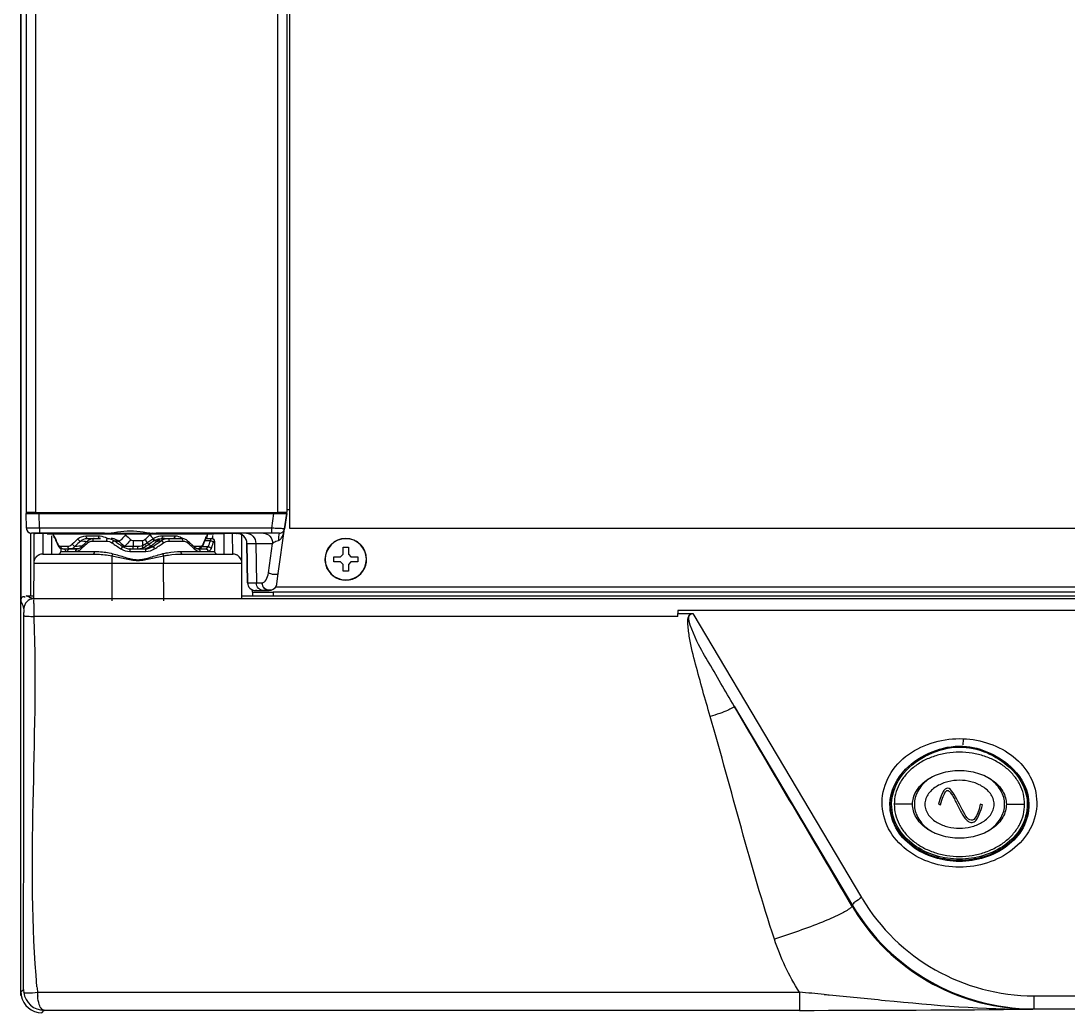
# Model space of a CAD drawing. Header units: millimetres. Extents: x 473 to 3963, y -1329 to 3488.
# Drawn here: x 1836.1 to 2037, y 1397.8 to 1587.7 of the extents above; entities that cross this region are included whole.
import ezdxf

# ---------------------------------------------------------------- set-up
doc = ezdxf.new("R2010")
doc.units = ezdxf.units.MM
doc.header["$LTSCALE"] = 392.37
doc.layers.get('0').update_dxf_attribs({"linetype": 'CONTINUOUS'})

msp = doc.modelspace()

# ---------------------------------------------------------------- linework, layer by layer
at = {"linetype": 'Continuous'}
for p, q in [((1887.65, 2045.47), (1887.65, 1490.47)), ((1836.15, 1476.45), (1836.15, 2043.77)), ((1836.15, 2043.77), (1836.15, 1476.45)), ((1837.15, 2042.47), (1837.15, 1493.47)), ((1838.95, 2042.47), (1838.95, 1493.47)), ((1885.35, 2042.47), (1885.35, 1493.47)), ((1887.15, 2042.47), (1887.15, 1493.47)), ((1837.47, 1493.47), (1837.15, 1493.47)), ((1837.2, 1490.45), (1837.15, 1493.26)), ((1837.15, 1493.26), (1839.65, 1493.26)), ((1838.31, 1493.47), (1837.47, 1493.47)), ((1838.35, 1493.47), (1838.31, 1493.47)), ((1838.95, 1493.47), (1838.35, 1493.47)), ((1838.95, 1493.47), (1885.35, 1493.47)), ((1839.65, 1493.26), (1839.65, 1493.47)), ((1839.65, 1493.26), (1884.6, 1493.26)), ((1839.7, 1490.45), (1839.65, 1493.26)), ((1884.6, 1493.26), (1884.21, 1490.45)), ((1884.6, 1493.26), (1884.6, 1493.47)), ((1884.6, 1493.26), (1887.12, 1493.24)), ((1885.95, 1493.47), (1885.35, 1493.47)), ((1885.99, 1493.47), (1885.95, 1493.47)), ((1886.83, 1493.47), (1885.99, 1493.47)), ((1887.12, 1493.24), (1886.71, 1490.33)), ((1886.71, 1490.33), (1887.12, 1493.24)), ((1887.15, 1493.47), (1886.83, 1493.47)), ((1887.19, 1493.97), (1887.15, 1493.97)), ((1887.65, 1493.97), (1887.19, 1493.97)), ((1839.7, 1490.45), (1839.7, 1489.47)), ((1884.21, 1490.45), (1839.7, 1490.45)), ((1884.21, 1490.45), (1884.21, 1489.47)), ((1885.5, 1481.72), (1886.71, 1490.33)), ((1887.65, 1490.47), (2534.65, 1490.47)), ((1837.95, 1489.52), (1837.95, 1477.47)), ((1839.7, 1489.47), (1838.2, 1489.47)), ((1838.61, 1489.37), (1838.59, 1483.72)), ((1838.61, 1489.47), (1838.61, 1489.37)), ((1839.82, 1489.4), (1839.69, 1489.4)), ((1852.19, 1489.47), (1839.7, 1489.47)), ((1840.36, 1489.4), (1840.34, 1485.47)), ((1840.36, 1489.47), (1840.36, 1489.4)), ((1841.15, 1489.4), (1840.36, 1489.4)), ((1841.15, 1489.37), (1841.25, 1489.37)), ((1841.25, 1489.37), (1842.4, 1489.37)), ((1842.01, 1488.97), (1842.01, 1485.47)), ((1842.4, 1489.37), (1842.42, 1489.37)), ((1842.4, 1488.97), (1842.4, 1489.26)), ((1857.15, 1489.26), (1842.4, 1489.26)), ((1842.4, 1488.97), (1842.46, 1488.97)), ((1842.68, 1488.53), (1842.7, 1488.48)), ((1842.73, 1488.41), (1842.73, 1488.4)), ((1842.73, 1488.4), (1842.76, 1488.31)), ((1842.76, 1488.32), (1842.8, 1488.21)), ((1842.79, 1488.37), (1842.8, 1488.21)), ((1842.8, 1488.21), (1842.8, 1488.21)), ((1842.8, 1488.21), (1842.8, 1488.21)), ((1842.8, 1488.21), (1842.91, 1487.91)), ((1848.62, 1488.97), (1850.99, 1488.97)), ((1848.91, 1488.47), (1850.03, 1488.47)), ((1848.91, 1488.47), (1850.2, 1488.47)), ((1849.2, 1488.16), (1848.99, 1488)), ((1849.7, 1488.39), (1849.2, 1488.16)), ((1850.2, 1488.47), (1849.7, 1488.39)), ((1850.03, 1488.47), (1850.2, 1488.47)), ((1850.2, 1488.47), (1850.28, 1488.47)), ((1850.2, 1488.47), (1850.28, 1488.47)), ((1850.28, 1488.47), (1851.04, 1488.47)), ((1850.28, 1488.47), (1850.91, 1488.47)), ((1850.91, 1488.47), (1851.2, 1488.47)), ((1851.04, 1488.47), (1850.91, 1488.47)), ((1850.91, 1488.47), (1851.04, 1488.47)), ((1851.04, 1488.47), (1851.2, 1488.47)), ((1851.2, 1488.47), (1851.04, 1488.47)), ((1851.04, 1488.47), (1851.2, 1488.47)), ((1851.2, 1488.47), (1851.2, 1488.47)), ((1851.2, 1488.47), (1851.2, 1488.47)), ((1851.43, 1488.47), (1851.2, 1488.47)), ((1851.2, 1488.47), (1851.43, 1488.47)), ((1852.19, 1489.47), (1862.1, 1489.47)), ((1871.9, 1489.26), (1857.15, 1489.26)), ((1884.21, 1489.47), (1862.1, 1489.47)), ((1862.52, 1488.38), (1862.62, 1488.42)), ((1862.62, 1488.42), (1863.1, 1488.47)), ((1863.1, 1488.47), (1863.65, 1488.47)), ((1863.1, 1488.47), (1863.1, 1488.47)), ((1863.31, 1488.97), (1865.68, 1488.97)), ((1863.65, 1488.47), (1863.93, 1488.47)), ((1863.93, 1488.47), (1864.12, 1488.47)), ((1864.12, 1488.47), (1864.35, 1488.47)), ((1864.35, 1488.47), (1865.39, 1488.47)), ((1865.39, 1488.47), (1866.9, 1488.47)), ((1866.9, 1488.47), (1866.9, 1488.47)), ((1871.51, 1488.37), (1871.5, 1488.21)), ((1871.5, 1488.21), (1871.5, 1488.21)), ((1871.59, 1488.47), (1871.6, 1488.48)), ((1871.59, 1488.47), (1871.66, 1488.47)), ((1871.6, 1488.48), (1871.62, 1488.53)), ((1871.62, 1488.53), (1871.65, 1488.58)), ((1871.65, 1488.58), (1871.66, 1488.61)), ((1871.66, 1488.47), (1872.7, 1488.47)), ((1871.83, 1488.97), (1871.9, 1488.97)), ((1871.88, 1489.37), (1871.9, 1489.37)), ((1871.9, 1489.37), (1871.92, 1489.37)), ((1871.9, 1488.97), (1871.9, 1489.26)), ((1871.92, 1489.37), (1873.01, 1489.37)), ((1872.77, 1488.47), (1872.7, 1488.47)), ((1872.7, 1488.47), (1872.78, 1488.47)), ((1873.01, 1489.37), (1873.15, 1489.37)), ((1875.08, 1489.47), (1875.08, 1489.4)), ((1876.75, 1489.4), (1875.08, 1489.4)), ((1875.08, 1489.4), (1875.08, 1485.47)), ((1876.75, 1489.4), (1876.75, 1489.47)), ((1876.77, 1485.47), (1876.75, 1489.4)), ((1877.5, 1489.4), (1877.59, 1489.39)), ((1877.78, 1489.39), (1877.87, 1489.39)), ((1878.52, 1483.72), (1878.5, 1489.15)), ((1885.72, 1489.47), (1884.21, 1489.47)), ((1885.72, 1489.47), (1885.72, 1489.47)), ((1842.94, 1487.84), (1843, 1487.69)), ((1843, 1487.69), (1843.09, 1487.48)), ((1843.09, 1487.48), (1843.23, 1487.17)), ((1843.21, 1487.39), (1843.23, 1487.17)), ((1843.23, 1487.17), (1843.23, 1487.17)), ((1843.43, 1486.87), (1843.44, 1486.84)), ((1843.75, 1486.97), (1845.11, 1486.97)), ((1843.81, 1486.55), (1843.8, 1485.96)), ((1844.2, 1486.47), (1844.2, 1486.47)), ((1844.2, 1486.47), (1845.52, 1486.47)), ((1845.54, 1486.47), (1845.52, 1486.47)), ((1846.1, 1486.47), (1845.54, 1486.47)), ((1846.1, 1486.47), (1845.54, 1486.47)), ((1845.54, 1486.47), (1845.98, 1486.47)), ((1845.98, 1486.47), (1846.1, 1486.47)), ((1846.21, 1486.47), (1846.1, 1486.47)), ((1846.1, 1486.47), (1846.99, 1486.47)), ((1846.99, 1486.47), (1846.21, 1486.47)), ((1847.01, 1486.47), (1846.99, 1486.47)), ((1846.99, 1486.47), (1847.01, 1486.47)), ((1847.01, 1486.47), (1847.01, 1486.47)), ((1847.72, 1486.83), (1847.54, 1486.67)), ((1847.73, 1486.83), (1847.72, 1486.83)), ((1848.99, 1488), (1848.81, 1487.84)), ((1848.99, 1488), (1848.99, 1488)), ((1849.91, 1487.97), (1852.54, 1487.97)), ((1855.78, 1486.97), (1858.51, 1486.97)), ((1857.08, 1486.47), (1860.02, 1486.47)), ((1858.55, 1488.04), (1857.67, 1488.04)), ((1859.43, 1488.04), (1858.55, 1488.04)), ((1859.83, 1486.81), (1860.13, 1486.98)), ((1860.13, 1486.98), (1860.13, 1486.98)), ((1861.22, 1487.11), (1861.09, 1487.01)), ((1861.56, 1487.96), (1861.56, 1487.96)), ((1864.56, 1487.97), (1867.19, 1487.97)), ((1868.29, 1487.84), (1868.11, 1488)), ((1868.11, 1488), (1868.11, 1488)), ((1869.23, 1486.97), (1869.37, 1486.97)), ((1869.37, 1486.97), (1870.55, 1486.97)), ((1869.54, 1486.68), (1869.37, 1486.83)), ((1869.37, 1486.83), (1869.37, 1486.83)), ((1870.08, 1486.47), (1871.56, 1486.47)), ((1870.08, 1486.47), (1870.08, 1486.47)), ((1870.92, 1486.95), (1871.05, 1486.94)), ((1871.07, 1487.17), (1871.21, 1487.47)), ((1871.09, 1487.39), (1871.07, 1487.17)), ((1871.07, 1487.17), (1871.07, 1487.17)), ((1871.42, 1487.99), (1871.51, 1487.99)), ((1873.2, 1487.97), (1873.28, 1487.97)), ((1873.28, 1487.97), (1873.29, 1485.96)), ((1879.49, 1487.5), (1879.62, 1479.94)), ((1879.49, 1487.5), (1879.49, 1487.5)), ((1879.62, 1479.94), (1879.49, 1487.5)), ((1879.49, 1487.5), (1881.19, 1487.5)), ((1881.19, 1487.5), (1881.32, 1479.94)), ((1881.19, 1487.5), (1884.42, 1487.5)), ((1883.62, 1481.84), (1884.42, 1487.5)), ((1897.95, 1486.77), (1898.95, 1486.77)), ((1897.95, 1485.47), (1897.95, 1486.77)), ((1898.95, 1486.77), (1898.95, 1485.47)), ((1840.34, 1485.47), (1843.3, 1485.47)), ((1843.3, 1485.47), (1843.33, 1485.47)), ((1843.33, 1485.47), (1849.99, 1485.47)), ((1843.8, 1485.96), (1845.09, 1485.96)), ((1846.62, 1485.96), (1850.27, 1485.96)), ((1853.58, 1485.14), (1853.58, 1483.75)), ((1857.02, 1485.97), (1860.07, 1485.97)), ((1863.52, 1485.14), (1863.52, 1483.75)), ((1866.82, 1485.96), (1870.5, 1485.96)), ((1867.1, 1485.47), (1873.79, 1485.47)), ((1872, 1485.96), (1873.29, 1485.96)), ((1873.79, 1485.47), (1876.77, 1485.47)), ((1896.15, 1484.47), (1896.15, 1484.97)), ((1896.15, 1484.97), (1897.45, 1484.97)), ((1896.15, 1483.97), (1896.15, 1484.47)), ((1897.45, 1484.97), (1897.95, 1485.47)), ((1898.95, 1485.47), (1899.45, 1484.97)), ((1899.45, 1484.97), (1900.75, 1484.97)), ((1900.75, 1484.97), (1900.75, 1484.47)), ((1900.75, 1484.47), (1900.75, 1483.97)), ((1838.59, 1483.72), (1838.56, 1476.89)), ((1853.58, 1483.75), (1853.55, 1476.47)), ((1853.58, 1483.75), (1863.52, 1483.75)), ((1863.54, 1476.47), (1863.52, 1483.75)), ((1878.54, 1476.89), (1878.52, 1483.72)), ((1897.45, 1483.97), (1896.15, 1483.97)), ((1897.95, 1483.47), (1897.45, 1483.97)), ((1897.95, 1482.17), (1897.95, 1483.47)), ((1898.95, 1482.17), (1897.95, 1482.17)), ((1899.45, 1483.97), (1898.95, 1483.47)), ((1898.95, 1483.47), (1898.95, 1482.17)), ((1900.75, 1483.97), (1899.45, 1483.97)), ((1885.22, 1479.76), (1885.5, 1481.72)), ((1879.62, 1479.94), (1879.62, 1479.94)), ((1879.62, 1479.94), (1881.32, 1479.94)), ((1880.55, 1478.46), (1880.55, 1478.58)), ((1880.55, 1478.17), (1880.55, 1478.46)), ((1880.55, 1478.17), (1880.55, 1477.37)), ((1880.55, 1478.17), (1884.55, 1478.17)), ((1881.37, 1478.47), (1881.12, 1478.47)), ((1881.12, 1478.47), (1882.65, 1478.47)), ((1881.32, 1479.94), (1882.41, 1479.94)), ((1881.37, 1478.47), (1882.65, 1478.47)), ((1882.65, 1478.47), (1883.74, 1478.47)), ((1884.55, 1478.17), (1884.55, 1477.37)), ((2537.75, 1478.17), (1884.55, 1478.17)), ((1884.99, 1479.17), (1885.22, 1479.17)), ((1885.22, 1479.76), (1885.22, 1479.75)), ((1885.22, 1479.75), (1885.22, 1479.76)), ((1885.22, 1479.17), (2541.75, 1479.17)), ((1836.15, 1401.47), (1836.15, 1476.45)), ((1837.16, 1477.47), (1838.45, 1477.47)), ((1838.45, 1477.47), (1838.53, 1477.43)), ((2583.68, 1476.89), (1838.61, 1476.89)), ((1878.54, 1477.47), (1880.55, 1477.47)), ((1884.55, 1477.37), (1880.55, 1477.37)), ((2537.75, 1477.37), (1884.55, 1477.37)), ((1962.15, 1474.67), (1962.15, 1474.09)), ((2460.15, 1474.67), (1962.15, 1474.67)), ((1962.15, 1473.5), (1962.15, 1474.09)), ((1962.15, 1474.09), (1965.02, 1474.09)), ((1965.02, 1474.09), (1997.39, 1419.56)), ((1838.7, 1473.15), (1838.69, 1473.5)), ((1962.15, 1473.5), (1838.69, 1473.5)), ((1972.94, 1456.31), (1995.66, 1418.04)), ((2016.8, 1448.43), (2016.81, 1448.61)), ((2006, 1444.04), (2005.83, 1444.22)), ((2026.29, 1444.04), (2026.47, 1444.22)), ((2005.16, 1437.47), (2003.65, 1437.47)), ((2007.15, 1437.47), (2005.16, 1437.47)), ((2012.15, 1437.47), (2012.54, 1437.37)), ((2020.54, 1437.37), (2020.15, 1437.47)), ((2025.15, 1437.47), (2027.14, 1437.47)), ((2027.14, 1437.47), (2028.65, 1437.47)), ((1995.66, 1418.04), (1995.5, 1418)), ((1836.15, 1401.47), (1836.64, 1401.96)), ((1836.15, 1400.77), (1836.15, 1401.47)), ((1836.15, 1401.47), (1836.15, 1400.77)), ((1836.15, 1400.77), (1836.29, 1400.77)), ((1839.31, 1401.42), (1985.46, 1401.42)), ((1985.46, 1401.42), (1985.46, 1400.45)), ((1985.46, 1400.45), (1985.46, 1397.95)), ((2030.41, 1400.74), (2030.41, 1398.22)), ((2030.41, 1400.74), (2391.88, 1400.74)), ((1840.15, 1397.47), (1840.63, 1397.95)), ((1840.63, 1397.95), (1985.46, 1397.95)), ((2030.41, 1398.22), (2030.21, 1398.17)), ((2030.41, 1398.22), (2391.88, 1398.22))]:
    msp.add_line(p, q, dxfattribs=at)
for points in [[(1842.64, 1488.59), (1842.63, 1488.61), (1842.65, 1488.58), (1842.68, 1488.53)], [(1842.68, 1488.53), (1842.7, 1488.48), (1842.76, 1488.32)], [(1842.7, 1488.48), (1842.7, 1488.48), (1842.73, 1488.41)], [(1842.76, 1488.31), (1842.77, 1488.31), (1842.8, 1488.21)], [(1842.8, 1488.21), (1842.91, 1487.91), (1843.09, 1487.48)], [(1861.56, 1487.96), (1861.99, 1488.21), (1862.52, 1488.38)], [(1868.11, 1488), (1867.88, 1488.17), (1867.39, 1488.4), (1866.9, 1488.47)], [(1871.21, 1487.47), (1871.38, 1487.9), (1871.5, 1488.21)], [(1871.5, 1488.21), (1871.53, 1488.31), (1871.59, 1488.47)], [(1842.91, 1487.91), (1842.91, 1487.9), (1842.94, 1487.84)], [(1843.09, 1487.48), (1843.09, 1487.47), (1843.23, 1487.17)], [(1843.23, 1487.17), (1843.44, 1486.84), (1843.57, 1486.74)], [(1843.44, 1486.84), (1843.44, 1486.84), (1843.47, 1486.82)], [(1843.57, 1486.74), (1843.8, 1486.56), (1844.2, 1486.47)], [(1847.54, 1486.67), (1847.2, 1486.49), (1847.01, 1486.47)], [(1848.81, 1487.84), (1848.61, 1487.66), (1848.06, 1487.16), (1847.73, 1486.83)], [(1858.47, 1486.47), (1858.97, 1486.51), (1859.5, 1486.67)], [(1859.5, 1486.67), (1859.67, 1486.72), (1859.83, 1486.81)], [(1860.13, 1486.98), (1860.55, 1487.26), (1861.14, 1487.67), (1861.56, 1487.96)], [(1869.37, 1486.83), (1869.02, 1487.17), (1868.47, 1487.68), (1868.29, 1487.84)], [(1870.08, 1486.47), (1869.89, 1486.5), (1869.54, 1486.68)], [(1870.09, 1486.47), (1870.49, 1486.56), (1870.73, 1486.74)], [(1870.73, 1486.74), (1870.85, 1486.84), (1871.07, 1487.17)], [(1885.18, 1479.57), (1885.2, 1479.61), (1885.22, 1479.75)]]:
    msp.add_lwpolyline(points, dxfattribs=at)
for centre, radius, start, end in [((1837.35, 1493.27), 0.2, 120.346, 180.9997), ((1837.35, 1493.27), 0.2, 150.6648, 181), ((1837.35, 1493.27), 0.2, 136.8187, 150.6648), ((1837.35, 1493.27), 0.2, 120.3333, 136.8187), ((1837.35, 1493.27), 0.2, 90.0194, 120.346), ((1837.35, 1493.27), 0.2, 90, 120.3333), ((1886.92, 1493.27), 0.2, 57.3334, 90), ((1886.92, 1493.27), 0.2, 57.3333, 90), ((1886.92, 1493.27), 0.2, 352, 57.3334), ((1886.92, 1493.27), 0.2, 352, 57.3333), ((1838.2, 1490.47), 1, 181, 203.2492), ((1838.2, 1490.47), 1, 181, 270), ((1885.72, 1490.47), 1, 325.0625, 352.0085), ((1885.72, 1490.47), 1, 325.1309, 352.0004), ((1838.2, 1490.47), 1, 203.2492, 212.218), ((1838.2, 1490.47), 1, 212.218, 225.4984), ((1838.2, 1490.47), 1, 225.4984, 237.8228), ((1838.2, 1490.47), 1, 237.8228, 247.7478), ((1838.2, 1490.47), 1, 247.7478, 269.9972), ((1839.94, 1393.92), 95.48, 89.7462, 90.0707), ((1842.9, 1489.26), 0.5, 157.4889, 180), ((1842.9, 1488.97), 0.5, 181.9039, 234.5284), ((1842.9, 1488.97), 0.5, 234.5284, 243.2385), ((1838.12, 1486.73), 4.95, 19.3794, 19.9645), ((1850.01, 1490.92), 7.66, 199.3872, 200.5412), ((1850.25, 1491), 7.91, 200.5441, 202.1753), ((1864.91, 1468.21), 26.93, 131.5248, 134.5916), ((1850.88, 1485.42), 3.56, 55.9223, 58.6834), ((1853.73, 1486.52), 3.62, 46.5292, 55.1574), ((1946.46, 1584.61), 131.37, 226.6084, 227.1882), ((1770.63, 1584.61), 131.37, 312.8118, 313.3916), ((1777.09, 1613.18), 150.62, 303.3732, 304.0476), ((1863.37, 1486.52), 3.62, 124.8426, 133.4712), ((1864.42, 1486.12), 2.36, 119.3365, 125.4717), ((1863.68, 1486.24), 2.23, 103.4174, 104.5064), ((1865.64, 1486.57), 2.41, 50.6902, 56.3326), ((1864.05, 1491), 7.91, 337.8121, 339.4567), ((1864.28, 1490.92), 7.67, 339.4596, 340.6127), ((1876.18, 1486.73), 4.95, 160.0354, 160.6203), ((1875.81, 1486.86), 4.56, 159.273, 160.038), ((1871.4, 1488.97), 0.5, 296.7604, 307.1114), ((1871.4, 1488.97), 0.5, 307.1114, 358.096), ((1871.4, 1489.26), 0.5, 0, 22.5011), ((1872.78, 1487.97), 0.5, 67.625, 89.9996), ((1862.11, 1489.44), 10.86, 354.7821, 357.4019), ((1862.58, 1489.4), 10.39, 354.6491, 354.7663), ((1861.75, 1489.46), 11.22, 357.3865, 357.7618), ((1872.78, 1487.97), 0.5, 0.5, 67.625), ((1874.03, 1977.48), 488.09, 269.8968, 270.1241), ((1877.09, 1393.92), 95.48, 89.8793, 90.2038), ((1877.12, 1409.46), 79.93, 89.7262, 89.8773), ((1877.49, 1487.47), 2, 1, 90.0003), ((1877.49, 1487.47), 2, 67.75, 90), ((1877.23, 1429.24), 60.16, 89.4769, 89.6574), ((1877.49, 1487.47), 2, 62.6029, 67.75), ((1877.49, 1487.47), 2, 57.635, 62.6029), ((1877.49, 1487.47), 2, 45.5, 57.635), ((1877.49, 1487.47), 2, 31.9916, 45.5), ((1877.49, 1487.47), 2, 23.25, 31.9916), ((1877.49, 1487.47), 2, 1, 23.25), ((1885.72, 1490.47), 1, 269.9994, 297.3408), ((1885.72, 1490.47), 1, 270.0026, 297.3454), ((1885.72, 1490.47), 1, 297.3408, 324.1877), ((1885.72, 1490.47), 1, 297.3454, 324.2208), ((1885.72, 1490.47), 1, 324.1877, 325.0625), ((1885.72, 1490.47), 1, 324.2208, 325.1309), ((1898.45, 1484.47), 4, 0, 180), ((1898.45, 1484.47), 4, 0, 180), ((1898.45, 1484.47), 4, 0, 180), ((1898.45, 1484.47), 3.95, 0, 180), ((1850.88, 1491.27), 8.6, 202.2211, 206.8292), ((1845.54, 1486.06), 0.41, 90.0033, 92.7479), ((1866.19, 1467.32), 27.77, 132.0039, 134.9556), ((1841.87, 1556.5), 69.68, 273.8628, 275.0344), ((1844.04, 1447.58), 40.54, 83.2554, 84.9544), ((1846.05, 1488.22), 2.41, 313.0404, 313.539), ((1866.12, 1467.1), 26.73, 132.9178, 133.5275), ((1869.2, 1463.74), 31.29, 130.2175, 132.8617), ((1849.97, 1486.49), 1.5, 122.4898, 130.3158), ((1849.93, 1486.54), 1.43, 117.3245, 122.465), ((1922.76, 1588.08), 121.95, 235.4589, 236.4255), ((1927.47, 1591.76), 127.08, 234.7043, 235.6137), ((1919.56, 1564.79), 100.44, 229.9347, 230.6578), ((1855.78, 1489.66), 2.69, 268.3957, 269.9807), ((1860.99, 1486.97), 5.2, 179.9968, 181.3999), ((1859.56, 1488.91), 2.44, 270.0217, 280.7969), ((1859.56, 1488.89), 2.43, 280.8018, 283.0296), ((1793.59, 1569.57), 106.65, 309.3539, 309.7907), ((1789.63, 1591.76), 127.08, 304.3863, 305.2957), ((1794.34, 1588.08), 121.95, 303.5745, 304.5412), ((1803.6, 1557.55), 91, 309.7959, 310.0822), ((1867.17, 1486.54), 1.43, 57.5209, 62.6675), ((1867.13, 1486.49), 1.5, 49.6842, 57.4963), ((1847.97, 1463.82), 31.18, 47.0694, 49.7855), ((1851.04, 1467.16), 26.64, 46.472, 47.0098), ((1871.1, 1488.28), 2.48, 226.461, 226.9657), ((1877.89, 1606.39), 119.64, 266.7244, 267.2049), ((1863.41, 1491.27), 8.6, 333.1709, 337.7664), ((1878.71, 1351.29), 136.89, 92.6049, 93.0156), ((1840.34, 1483.72), 1.75, 90.001, 179.75), ((1840.34, 1483.72), 1.75, 161.7999, 179.75), ((1840.34, 1483.72), 1.75, 155.1669, 161.7999), ((1840.34, 1483.72), 1.75, 143.8499, 155.1669), ((1840.34, 1483.72), 1.75, 135.3213, 143.8499), ((1840.34, 1483.72), 1.75, 125.8999, 135.3213), ((1840.34, 1483.72), 1.75, 115.4532, 125.8999), ((1840.34, 1483.72), 1.75, 107.9499, 115.4532), ((1840.34, 1483.72), 1.75, 90, 107.9499), ((1843.3, 1485.97), 0.5, 270, 359.5), ((1873.79, 1485.97), 0.5, 180.5, 270), ((1876.77, 1483.72), 1.75, 0.2, 90), ((1876.77, 1483.72), 1.75, 72.0395, 90), ((1876.77, 1483.72), 1.75, 65.3419, 72.0395), ((1876.77, 1483.72), 1.75, 54.0791, 65.3419), ((1876.77, 1483.72), 1.75, 45.4931, 54.0791), ((1876.77, 1483.72), 1.75, 36.1187, 45.4931), ((1876.77, 1483.72), 1.75, 25.6231, 36.1187), ((1876.77, 1483.72), 1.75, 18.1584, 25.6231), ((1876.77, 1483.72), 1.75, 0.1981, 18.1584), ((1898.45, 1484.47), 4, 180, 196.2728), ((1898.45, 1484.47), 4, 180, 196.2728), ((1898.45, 1484.47), 4, 180, 196.3063), ((1898.45, 1484.47), 3.95, 180, 360), ((1898.45, 1484.47), 4, 343.7272, 360), ((1898.45, 1484.47), 4, 343.7272, 360), ((1898.45, 1484.47), 4, 343.6937, 360), ((1898.45, 1484.47), 4, 196.2728, 343.7272), ((1898.45, 1484.47), 4, 196.3063, 343.6937), ((1881.12, 1479.97), 1.5, 181, 269.9997), ((1881.12, 1479.97), 1.5, 181, 203.25), ((1881.12, 1479.97), 1.5, 203.25, 211.9905), ((1881.12, 1479.97), 1.5, 211.9905, 225.5), ((1881.12, 1479.97), 1.5, 225.5, 237.6338), ((1881.12, 1479.97), 1.5, 237.6338, 247.75), ((1881.12, 1479.97), 1.5, 247.75, 270), ((1883.74, 1479.97), 1.5, 270, 335.8023), ((1883.82, 1479.93), 1.41, 344.1625, 344.7724), ((1838.61, 1475), 1.89, 90.0463, 179.9537), ((2030.42, 1438.57), 40.53, 210.5051, 213.2325), ((2030.46, 1438.68), 40.46, 210.6704, 269.6587), ((2030.23, 1439.06), 38.19, 210.691, 210.9265), ((2030.46, 1439.19), 38.46, 210.9285, 269.935), ((2030.16, 1438.37), 40.2, 213.1983, 270.0779), ((1840.64, 1401.96), 4, 179.9779, 187.9786), ((2035.25, 1419.77), 196.79, 185.0456, 185.3485), ((1840.65, 1401.95), 4.01, 187.9373, 269.6879), ((1851.6, 1401.9), 12.3, 182.2517, 185.8711), ((1922.61, 676.69), 727.45, 84.66877, 85.04369), ((1984.28, 6109.56), 4711.62, 270.01434, 270.5586), ((2030.41, 1438.32), 40.1, 269.7194, 269.999)]:
    msp.add_arc(centre, radius, start, end, dxfattribs=at)
for start_param, end_param in [(-3.926953, -3.754554), (-3.754554, -2.356233)]:
    msp.add_ellipse((1840.15, 1401.47), major_axis=(2.83, 2.83), ratio=0.999924, start_param=start_param, end_param=end_param, dxfattribs=at)
for points, knots in [([(1839.7, 1490.45), (1839.38, 1490.45), (1838.92, 1490.44), (1838.33, 1490.44), (1837.95, 1490.44), (1837.65, 1490.45), (1837.41, 1490.43), (1837.3, 1490.46), (1837.2, 1490.43), (1837.2, 1490.45)], [0, 0, 0, 0, 0.382674, 0.555506, 0.707043, 0.831394, 0.923799, 0.980718, 1, 1, 1, 1]), ([(1886.71, 1490.33), (1886.7, 1490.31), (1886.61, 1490.35), (1886.5, 1490.32), (1886.25, 1490.35), (1885.95, 1490.35), (1885.57, 1490.38), (1884.99, 1490.4), (1884.52, 1490.43), (1884.21, 1490.45)], [0, 0, 0, 0, 0.019418, 0.076535, 0.169151, 0.293656, 0.445222, 0.617927, 1, 1, 1, 1]), ([(1885.52, 1488.08), (1885.74, 1488.12), (1886.08, 1488.46), (1886.48, 1489.23), (1886.65, 1489.89), (1886.71, 1490.33)], [0, 0, 0, 0, 0.247379, 0.498481, 1, 1, 1, 1]), ([(1839.69, 1489.4), (1839.55, 1489.4), (1839.29, 1489.39), (1838.93, 1489.41), (1838.77, 1489.36), (1838.61, 1489.4), (1838.61, 1489.37)], [0, 0, 0, 0, 0.40726, 0.726426, 0.929771, 1, 1, 1, 1]), ([(1842.46, 1488.97), (1842.5, 1488.97), (1842.58, 1488.86), (1842.62, 1488.77), (1842.66, 1488.7)], [0, 0, 0, 0, 0.316956, 1, 1, 1, 1]), ([(1847.06, 1488.37), (1847.09, 1488.32), (1847.21, 1488.12), (1847.44, 1487.96), (1847.61, 1487.96)], [0, 0, 0, 0, 0.271436, 1, 1, 1, 1]), ([(1848.62, 1488.97), (1848.62, 1488.9), (1848.64, 1488.71), (1848.77, 1488.47), (1848.91, 1488.47)], [0, 0, 0, 0, 0.320249, 1, 1, 1, 1]), ([(1850.2, 1488.47), (1850.16, 1488.47), (1849.96, 1488.38), (1849.91, 1488.13), (1849.91, 1487.97)], [0, 0, 0, 0, 0.19303, 1, 1, 1, 1]), ([(1850.99, 1488.97), (1850.99, 1488.85), (1851, 1488.67), (1851.13, 1488.47), (1851.2, 1488.47)], [0, 0, 0, 0, 0.633111, 1, 1, 1, 1]), ([(1850.99, 1488.97), (1851.44, 1488.97), (1852.06, 1488.83), (1852.6, 1488.55), (1852.73, 1488.47)], [0, 0, 0, 0, 0.743314, 1, 1, 1, 1]), ([(1852.19, 1489.47), (1853.85, 1489.47), (1857.15, 1490.45), (1860.44, 1489.47), (1862.1, 1489.47)], [0, 0, 0, 0, 0.500004, 1, 1, 1, 1]), ([(1852.74, 1488.47), (1852.72, 1488.47), (1852.54, 1488.35), (1852.54, 1488.13), (1852.54, 1487.97)], [0, 0, 0, 0, 0.153702, 1, 1, 1, 1]), ([(1854.91, 1487.92), (1854.8, 1488.01), (1854.36, 1488.3), (1853.83, 1488.47), (1853.44, 1488.47)], [0, 0, 0, 0, 0.262876, 1, 1, 1, 1]), ([(1856.21, 1489.14), (1855.98, 1488.84), (1855.64, 1488.44), (1855.18, 1488.06), (1854.99, 1487.93), (1854.91, 1487.92)], [0, 0, 0, 0, 0.631521, 0.863768, 1, 1, 1, 1]), ([(1857.19, 1488.23), (1856.95, 1487.94), (1856.63, 1487.54), (1856.22, 1487.16), (1856.07, 1487.02), (1856, 1487.01)], [0, 0, 0, 0, 0.655903, 0.883028, 1, 1, 1, 1]), ([(1859.91, 1488.23), (1859.98, 1488.15), (1860.22, 1487.84), (1860.48, 1487.55), (1860.69, 1487.34)], [0, 0, 0, 0, 0.270668, 1, 1, 1, 1]), ([(1860.88, 1489.14), (1860.95, 1489.05), (1861.23, 1488.71), (1861.53, 1488.39), (1861.77, 1488.18)], [0, 0, 0, 0, 0.270272, 1, 1, 1, 1]), ([(1861.42, 1488.37), (1861.56, 1488.47), (1862.14, 1488.8), (1862.81, 1488.97), (1863.31, 1488.97)], [0, 0, 0, 0, 0.257513, 1, 1, 1, 1]), ([(1861.42, 1488.37), (1861.47, 1488.29), (1861.53, 1488.18), (1861.6, 1487.99), (1861.56, 1487.96)], [0, 0, 0, 0, 0.680678, 1, 1, 1, 1]), ([(1863.31, 1488.97), (1863.31, 1488.85), (1863.3, 1488.67), (1863.17, 1488.47), (1863.1, 1488.47)], [0, 0, 0, 0, 0.633103, 1, 1, 1, 1]), ([(1864.35, 1488.47), (1864.38, 1488.47), (1864.55, 1488.35), (1864.56, 1488.13), (1864.56, 1487.97)], [0, 0, 0, 0, 0.153703, 1, 1, 1, 1]), ([(1865.68, 1488.97), (1865.68, 1488.9), (1865.66, 1488.71), (1865.52, 1488.47), (1865.39, 1488.47)], [0, 0, 0, 0, 0.320249, 1, 1, 1, 1]), ([(1866.9, 1488.47), (1866.94, 1488.47), (1867.14, 1488.38), (1867.19, 1488.13), (1867.19, 1487.97)], [0, 0, 0, 0, 0.193031, 1, 1, 1, 1]), ([(1871.64, 1488.7), (1871.67, 1488.77), (1871.72, 1488.86), (1871.8, 1488.97), (1871.83, 1488.97)], [0, 0, 0, 0, 0.683018, 1, 1, 1, 1]), ([(1872.56, 1488.27), (1872.57, 1488.3), (1872.6, 1488.37), (1872.65, 1488.47), (1872.7, 1488.47)], [0, 0, 0, 0, 0.380962, 1, 1, 1, 1]), ([(1879.41, 1489.47), (1879.87, 1489.47), (1880.84, 1488.99), (1881.18, 1488), (1881.19, 1487.5)], [0, 0, 0, 0, 0.479026, 1, 1, 1, 1]), ([(1882.64, 1489.47), (1883.1, 1489.47), (1884.07, 1488.99), (1884.41, 1488), (1884.42, 1487.5)], [0, 0, 0, 0, 0.479026, 1, 1, 1, 1]), ([(1885.72, 1489.47), (1885.68, 1489.47), (1885.63, 1489.28), (1885.58, 1489.05), (1885.54, 1488.59), (1885.53, 1488.26), (1885.52, 1488.08)], [0, 0, 0, 0, 0.08273, 0.288439, 0.604077, 1, 1, 1, 1]), ([(1843.36, 1487.16), (1843.39, 1487.13), (1843.49, 1487.02), (1843.64, 1486.97), (1843.75, 1486.97)], [0, 0, 0, 0, 0.276294, 1, 1, 1, 1]), ([(1843.75, 1486.97), (1843.75, 1486.84), (1843.83, 1486.58), (1844.08, 1486.47), (1844.2, 1486.47)], [0, 0, 0, 0, 0.516885, 1, 1, 1, 1]), ([(1844.48, 1486.46), (1844.52, 1486.39), (1844.64, 1486.15), (1844.91, 1485.96), (1845.09, 1485.96)], [0, 0, 0, 0, 0.306588, 1, 1, 1, 1]), ([(1845.11, 1486.97), (1845.19, 1486.97), (1845.52, 1487.01), (1845.82, 1487.21), (1846, 1487.39)], [0, 0, 0, 0, 0.225034, 1, 1, 1, 1]), ([(1845.11, 1486.97), (1845.11, 1486.84), (1845.18, 1486.6), (1845.41, 1486.47), (1845.52, 1486.47)], [0, 0, 0, 0, 0.535656, 1, 1, 1, 1]), ([(1845.73, 1486.49), (1845.81, 1486.5), (1846.12, 1486.59), (1846.39, 1486.79), (1846.57, 1486.97)], [0, 0, 0, 0, 0.229067, 1, 1, 1, 1]), ([(1846, 1487.39), (1846.08, 1487.22), (1846.28, 1487.03), (1846.51, 1486.97), (1846.57, 1486.97)], [0, 0, 0, 0, 0.775456, 1, 1, 1, 1]), ([(1847.01, 1486.47), (1846.9, 1486.47), (1846.67, 1486.33), (1846.61, 1486.09), (1846.61, 1485.96)], [0, 0, 0, 0, 0.46289, 1, 1, 1, 1]), ([(1846.62, 1485.96), (1846.71, 1485.96), (1847.1, 1486.05), (1847.47, 1486.25), (1847.69, 1486.46)], [0, 0, 0, 0, 0.225412, 1, 1, 1, 1]), ([(1847.72, 1486.83), (1847.67, 1486.77), (1847.65, 1486.62), (1847.69, 1486.51), (1847.71, 1486.48)], [0, 0, 0, 0, 0.696344, 1, 1, 1, 1]), ([(1848.99, 1488), (1848.93, 1487.94), (1848.93, 1487.78), (1848.98, 1487.67), (1849, 1487.63)], [0, 0, 0, 0, 0.678337, 1, 1, 1, 1]), ([(1854.04, 1488.04), (1853.97, 1488.04), (1853.8, 1487.88), (1853.68, 1487.74), (1853.61, 1487.63)], [0, 0, 0, 0, 0.377954, 1, 1, 1, 1]), ([(1855.7, 1486.89), (1855.63, 1486.89), (1855.5, 1486.71), (1855.38, 1486.58), (1855.32, 1486.48)], [0, 0, 0, 0, 0.347254, 1, 1, 1, 1]), ([(1857.08, 1486.47), (1857.06, 1486.47), (1857.05, 1486.39), (1857.03, 1486.26), (1857.02, 1486.09), (1857.02, 1485.97)], [0, 0, 0, 0, 0.084595, 0.300804, 1, 1, 1, 1]), ([(1857.67, 1488.04), (1857.67, 1487.84), (1857.66, 1487.47), (1857.65, 1486.96), (1857.59, 1486.7), (1857.58, 1486.47), (1857.54, 1486.47)], [0, 0, 0, 0, 0.380675, 0.702406, 0.9183, 1, 1, 1, 1]), ([(1858.51, 1486.97), (1858.51, 1486.9), (1858.51, 1486.79), (1858.51, 1486.62), (1858.49, 1486.54), (1858.48, 1486.47), (1858.47, 1486.47)], [0, 0, 0, 0, 0.378211, 0.700413, 0.916726, 1, 1, 1, 1]), ([(1859.43, 1488.04), (1859.43, 1487.9), (1859.43, 1487.43), (1859.45, 1486.97), (1859.5, 1486.65)], [0, 0, 0, 0, 0.302987, 1, 1, 1, 1]), ([(1859.5, 1486.65), (1859.5, 1486.6), (1859.52, 1486.55), (1859.54, 1486.47), (1859.56, 1486.47)], [0, 0, 0, 0, 0.712588, 1, 1, 1, 1]), ([(1859.94, 1487.39), (1860, 1487.3), (1860.08, 1487.17), (1860.13, 1487.04), (1860.14, 1486.98), (1860.13, 1486.98)], [0, 0, 0, 0, 0.693064, 0.905572, 1, 1, 1, 1]), ([(1860.02, 1486.47), (1860.03, 1486.47), (1860.04, 1486.39), (1860.07, 1486.26), (1860.07, 1486.09), (1860.07, 1485.97)], [0, 0, 0, 0, 0.084595, 0.300804, 1, 1, 1, 1]), ([(1860.69, 1487.34), (1860.77, 1487.26), (1860.89, 1487.15), (1861.04, 1487.02), (1861.09, 1487.01)], [0, 0, 0, 0, 0.657616, 1, 1, 1, 1]), ([(1861.4, 1486.89), (1861.46, 1486.89), (1861.6, 1486.71), (1861.71, 1486.58), (1861.78, 1486.48)], [0, 0, 0, 0, 0.347252, 1, 1, 1, 1]), ([(1861.85, 1488.12), (1861.88, 1488.09), (1861.99, 1488.01), (1862.1, 1487.93), (1862.19, 1487.92)], [0, 0, 0, 0, 0.334274, 1, 1, 1, 1]), ([(1863.05, 1488.04), (1863.13, 1488.04), (1863.3, 1487.88), (1863.42, 1487.74), (1863.48, 1487.63)], [0, 0, 0, 0, 0.377949, 1, 1, 1, 1]), ([(1868.11, 1488), (1868.17, 1487.94), (1868.17, 1487.78), (1868.12, 1487.67), (1868.1, 1487.63)], [0, 0, 0, 0, 0.678339, 1, 1, 1, 1]), ([(1869.37, 1486.83), (1869.43, 1486.77), (1869.44, 1486.62), (1869.4, 1486.51), (1869.39, 1486.48)], [0, 0, 0, 0, 0.696341, 1, 1, 1, 1]), ([(1869.75, 1486.2), (1869.81, 1486.16), (1870.04, 1486.04), (1870.31, 1485.96), (1870.5, 1485.96)], [0, 0, 0, 0, 0.27079, 1, 1, 1, 1]), ([(1870.08, 1486.47), (1870.19, 1486.47), (1870.42, 1486.33), (1870.49, 1486.09), (1870.49, 1485.96)], [0, 0, 0, 0, 0.462884, 1, 1, 1, 1]), ([(1870.55, 1486.97), (1870.55, 1486.84), (1870.46, 1486.58), (1870.21, 1486.47), (1870.1, 1486.47)], [0, 0, 0, 0, 0.516911, 1, 1, 1, 1]), ([(1870.55, 1486.97), (1870.66, 1486.97), (1870.81, 1487.02), (1870.91, 1487.13), (1870.94, 1487.16)], [0, 0, 0, 0, 0.723674, 1, 1, 1, 1]), ([(1871.56, 1486.47), (1871.71, 1486.47), (1871.93, 1486.63), (1872.03, 1486.83), (1872.05, 1486.89)], [0, 0, 0, 0, 0.693339, 1, 1, 1, 1]), ([(1871.56, 1486.47), (1871.67, 1486.47), (1871.93, 1486.35), (1872.01, 1486.09), (1872.01, 1485.96)], [0, 0, 0, 0, 0.483814, 1, 1, 1, 1]), ([(1872, 1485.96), (1872.07, 1485.96), (1872.34, 1486.02), (1872.53, 1486.28), (1872.62, 1486.48)], [0, 0, 0, 0, 0.222915, 1, 1, 1, 1]), ([(1872.49, 1488.04), (1872.55, 1488.04), (1872.79, 1488.01), (1873.01, 1487.8), (1873.04, 1487.63)], [0, 0, 0, 0, 0.272444, 1, 1, 1, 1]), ([(1873.04, 1487.63), (1873.06, 1487.72), (1873.09, 1487.82), (1873.16, 1487.97), (1873.2, 1487.97)], [0, 0, 0, 0, 0.702918, 1, 1, 1, 1]), ([(1884.42, 1487.5), (1884.47, 1487.56), (1884.79, 1487.84), (1885.19, 1488.01), (1885.52, 1488.08)], [0, 0, 0, 0, 0.200525, 1, 1, 1, 1]), ([(1845.08, 1485.96), (1845.19, 1485.96), (1845.7, 1485.97), (1846.21, 1485.96), (1846.61, 1485.96)], [0, 0, 0, 0, 0.21601, 1, 1, 1, 1]), ([(1849.99, 1485.47), (1850.03, 1485.47), (1850.23, 1485.55), (1850.27, 1485.8), (1850.27, 1485.96)], [0, 0, 0, 0, 0.187793, 1, 1, 1, 1]), ([(1849.99, 1485.47), (1850.28, 1485.47), (1851.48, 1485.44), (1852.68, 1485.32), (1853.58, 1485.14)], [0, 0, 0, 0, 0.239236, 1, 1, 1, 1]), ([(1850.27, 1485.96), (1850.55, 1485.96), (1851.72, 1485.93), (1852.88, 1485.77), (1853.75, 1485.54)], [0, 0, 0, 0, 0.237023, 1, 1, 1, 1]), ([(1853.58, 1485.14), (1853.6, 1485.17), (1853.68, 1485.29), (1853.72, 1485.43), (1853.75, 1485.54)], [0, 0, 0, 0, 0.20747, 1, 1, 1, 1]), ([(1853.58, 1485.14), (1854.4, 1484.98), (1856.04, 1484.61), (1857.7, 1484.24), (1858.55, 1484.24)], [0, 0, 0, 0, 0.496318, 1, 1, 1, 1]), ([(1853.75, 1485.54), (1854.53, 1485.34), (1856.1, 1484.86), (1857.71, 1484.39), (1858.55, 1484.39)], [0, 0, 0, 0, 0.494244, 1, 1, 1, 1]), ([(1858.55, 1484.39), (1859.38, 1484.39), (1861, 1484.86), (1862.57, 1485.35), (1863.36, 1485.55)], [0, 0, 0, 0, 0.50577, 1, 1, 1, 1]), ([(1858.55, 1484.24), (1859.4, 1484.24), (1861.06, 1484.61), (1862.7, 1484.99), (1863.52, 1485.14)], [0, 0, 0, 0, 0.503691, 1, 1, 1, 1]), ([(1863.36, 1485.55), (1863.65, 1485.62), (1864.79, 1485.86), (1865.96, 1485.96), (1866.82, 1485.96)], [0, 0, 0, 0, 0.262287, 1, 1, 1, 1]), ([(1863.52, 1485.14), (1863.5, 1485.17), (1863.43, 1485.29), (1863.38, 1485.43), (1863.36, 1485.55)], [0, 0, 0, 0, 0.207377, 1, 1, 1, 1]), ([(1863.52, 1485.14), (1863.83, 1485.2), (1865.01, 1485.39), (1866.21, 1485.47), (1867.1, 1485.47)], [0, 0, 0, 0, 0.25991, 1, 1, 1, 1]), ([(1867.1, 1485.47), (1867.06, 1485.47), (1866.86, 1485.55), (1866.82, 1485.8), (1866.82, 1485.96)], [0, 0, 0, 0, 0.187736, 1, 1, 1, 1]), ([(1870.49, 1485.96), (1870.63, 1485.96), (1871.14, 1485.97), (1871.65, 1485.96), (1872.01, 1485.96)], [0, 0, 0, 0, 0.283319, 1, 1, 1, 1]), ([(1838.59, 1483.72), (1838.59, 1483.75), (1838.74, 1483.7), (1838.9, 1483.75), (1839.29, 1483.72), (1839.77, 1483.74), (1840.4, 1483.74), (1841.48, 1483.74), (1843.12, 1483.74), (1845.36, 1483.75), (1847.92, 1483.75), (1850.7, 1483.75), (1852.61, 1483.75), (1853.58, 1483.75)], [0, 0, 0, 0, 0.004825, 0.019228, 0.04308, 0.076152, 0.118121, 0.16859, 0.292993, 0.444569, 0.61746, 0.805004, 1, 1, 1, 1]), ([(1863.52, 1483.75), (1864.49, 1483.75), (1866.41, 1483.75), (1869.18, 1483.75), (1871.74, 1483.74), (1873.99, 1483.74), (1875.62, 1483.74), (1876.7, 1483.73), (1877.33, 1483.74), (1877.82, 1483.72), (1878.2, 1483.75), (1878.36, 1483.69), (1878.52, 1483.75), (1878.52, 1483.72)], [0, 0, 0, 0, 0.194994, 0.382544, 0.555444, 0.707019, 0.831414, 0.881879, 0.923847, 0.956917, 0.980772, 0.995174, 1, 1, 1, 1]), ([(1882.41, 1479.94), (1882.72, 1479.95), (1883.35, 1480.63), (1883.55, 1481.37), (1883.62, 1481.84)], [0, 0, 0, 0, 0.396481, 1, 1, 1, 1]), ([(1885.5, 1481.72), (1885.48, 1481.63), (1885.14, 1481.53), (1884.7, 1481.53), (1884.12, 1481.62), (1883.75, 1481.75), (1883.62, 1481.84)], [0, 0, 0, 0, 0.13996, 0.419911, 0.74804, 1, 1, 1, 1]), ([(1882.65, 1478.47), (1882.31, 1478.47), (1881.57, 1478.82), (1881.32, 1479.57), (1881.32, 1479.94)], [0, 0, 0, 0, 0.479026, 1, 1, 1, 1]), ([(1883.74, 1478.52), (1883.39, 1478.54), (1882.69, 1478.87), (1882.41, 1479.59), (1882.41, 1479.94)], [0, 0, 0, 0, 0.495054, 1, 1, 1, 1]), ([(1882.41, 1479.94), (1882.41, 1479.57), (1882.66, 1478.82), (1883.39, 1478.47), (1883.74, 1478.47)], [0, 0, 0, 0, 0.520972, 1, 1, 1, 1]), ([(1885.05, 1479.25), (1884.92, 1479.02), (1884.54, 1478.62), (1884, 1478.5), (1883.74, 1478.52)], [0, 0, 0, 0, 0.503298, 1, 1, 1, 1]), ([(1836.15, 1476.45), (1836.15, 1476.69), (1836.21, 1477.05), (1836.61, 1477.4), (1836.86, 1477.28), (1836.95, 1477.2)], [0, 0, 0, 0, 0.514323, 0.733857, 1, 1, 1, 1]), ([(1836.72, 1475), (1836.68, 1475.19), (1836.58, 1475.7), (1836.25, 1476.14), (1836.15, 1476.45)], [0, 0, 0, 0, 0.362279, 1, 1, 1, 1]), ([(1838.11, 1477.02), (1838.05, 1477.04), (1837.94, 1477.08), (1837.84, 1477.13), (1837.8, 1477.16)], [0, 0, 0, 0, 0.554892, 1, 1, 1, 1]), ([(1838.61, 1476.89), (1838.52, 1476.91), (1838.35, 1476.95), (1838.18, 1477), (1838.11, 1477.02)], [0, 0, 0, 0, 0.564531, 1, 1, 1, 1]), ([(1838.69, 1473.5), (1838.68, 1473.92), (1838.66, 1474.69), (1838.71, 1475.78), (1838.55, 1476.39), (1838.69, 1476.85), (1838.61, 1476.89)], [0, 0, 0, 0, 0.370294, 0.695613, 0.918582, 1, 1, 1, 1]), ([(1836.73, 1473.76), (1836.73, 1473.91), (1836.72, 1474.32), (1836.77, 1474.74), (1836.72, 1475)], [0, 0, 0, 0, 0.354598, 1, 1, 1, 1]), ([(1972.94, 1456.31), (1972.09, 1457.76), (1970.4, 1460.59), (1967.73, 1465.31), (1965.79, 1468.38), (1963.5, 1474.17), (1965.02, 1474.09)], [0, 0, 0, 0, 0.255009, 0.510963, 0.768607, 1, 1, 1, 1]), ([(1968.34, 1454.33), (1967.86, 1455.99), (1966.89, 1459.31), (1965.55, 1464.32), (1964.44, 1468.49), (1964.11, 1471.54), (1963.93, 1473.17), (1964.61, 1474.16), (1965.02, 1474.09)], [0, 0, 0, 0, 0.250799, 0.501575, 0.752279, 0.877519, 0.940174, 1, 1, 1, 1]), ([(1836.64, 1401.96), (1836.65, 1407.9), (1836.69, 1431.84), (1836.7, 1455.77), (1836.73, 1473.76)], [0, 0, 0, 0, 0.248399, 1, 1, 1, 1]), ([(1836.73, 1473.76), (1836.74, 1473.55), (1837.74, 1473.56), (1838.23, 1473.49), (1838.69, 1473.5)], [0, 0, 0, 0, 0.308901, 1, 1, 1, 1]), ([(1972.94, 1456.31), (1972.98, 1456.17), (1972.38, 1455.81), (1971.57, 1455.41), (1970.06, 1454.84), (1968.95, 1454.5), (1968.34, 1454.33)], [0, 0, 0, 0, 0.089436, 0.304616, 0.622811, 1, 1, 1, 1]), ([(2001.32, 1437.85), (2001.33, 1439.63), (2002.36, 1443.27), (2007.44, 1448.67), (2013.22, 1450.2), (2016.85, 1450.05)], [0, 0, 0, 0, 0.246403, 0.496761, 1, 1, 1, 1]), ([(2016.86, 1450.05), (2016.85, 1449.93), (2016.84, 1449.54), (2016.81, 1449.15), (2016.82, 1448.88)], [0, 0, 0, 0, 0.301006, 1, 1, 1, 1]), ([(2016.85, 1450.05), (2020.26, 1449.92), (2025.54, 1448.18), (2030.07, 1442.93), (2030.96, 1439.52), (2030.98, 1437.85)], [0, 0, 0, 0, 0.503307, 0.753428, 1, 1, 1, 1]), ([(2011.39, 1442.98), (2011.38, 1442.97), (2010.89, 1442.72), (2009.99, 1442.16), (2008.91, 1441.16), (2008.11, 1440.01), (2007.61, 1438.76), (2007.44, 1437.47), (2007.61, 1436.17), (2008.11, 1434.92), (2008.91, 1433.78), (2009.99, 1432.77), (2010.91, 1432.2), (2011.41, 1431.94), (2011.45, 1431.92)], [0, 0, 0, 0, 0.003637, 0.102525, 0.201413, 0.300301, 0.399188, 0.498076, 0.596964, 0.695852, 0.79474, 0.893628, 0.992516, 1, 1, 1, 1]), ([(2016.15, 1442.07), (2015.41, 1442.07), (2013.93, 1441.89), (2012.18, 1441.21), (2010.96, 1440.36), (2010.19, 1439.56), (2009.64, 1438.58), (2009.43, 1437.47), (2009.64, 1436.35), (2010.19, 1435.38), (2010.96, 1434.57), (2012.18, 1433.72), (2013.93, 1433.04), (2015.41, 1432.87), (2016.15, 1432.87)], [0, 0, 0, 0, 0.124973, 0.249878, 0.312491, 0.375075, 0.437588, 0.500003, 0.562415, 0.62493, 0.687514, 0.750126, 0.875028, 1, 1, 1, 1]), ([(2016.15, 1432.87), (2016.89, 1432.87), (2018.37, 1433.04), (2020.11, 1433.72), (2021.33, 1434.57), (2022.11, 1435.38), (2022.66, 1436.35), (2022.87, 1437.47), (2022.66, 1438.58), (2022.11, 1439.56), (2021.33, 1440.36), (2020.11, 1441.21), (2018.37, 1441.89), (2016.89, 1442.07), (2016.15, 1442.07)], [0, 0, 0, 0, 0.124973, 0.249878, 0.312491, 0.375075, 0.437588, 0.500003, 0.562415, 0.62493, 0.687514, 0.750126, 0.875028, 1, 1, 1, 1]), ([(2020.9, 1431.95), (2020.92, 1431.96), (2021.41, 1432.21), (2022.3, 1432.77), (2023.39, 1433.78), (2024.19, 1434.92), (2024.69, 1436.17), (2024.85, 1437.47), (2024.69, 1438.76), (2024.19, 1440.01), (2023.39, 1441.16), (2022.3, 1442.16), (2021.39, 1442.73), (2020.88, 1442.99), (2020.85, 1443.01)], [0, 0, 0, 0, 0.003637, 0.102525, 0.201413, 0.300301, 0.399188, 0.498076, 0.596964, 0.695852, 0.79474, 0.893628, 0.992516, 1, 1, 1, 1]), ([(2012.54, 1437.37), (2012.7, 1438.02), (2013.02, 1439.08), (2013.41, 1439.82), (2013.67, 1440.08), (2013.79, 1440.14), (2013.85, 1440.15), (2013.96, 1440.12), (2014.13, 1440.01), (2014.41, 1439.73), (2014.8, 1439.17), (2015.29, 1438.28), (2015.79, 1437.29), (2016.29, 1436.28), (2016.8, 1435.35), (2017.25, 1434.71), (2017.63, 1434.32), (2017.96, 1434.09), (2018.35, 1433.96), (2018.79, 1434.01), (2019.17, 1434.24), (2019.58, 1434.7), (2020.02, 1435.58), (2020.37, 1436.69), (2020.54, 1437.37)], [0, 0, 0, 0, 0.0625, 0.125, 0.15625, 0.1875, 0.21875, 0.25, 0.28125, 0.3125, 0.375, 0.4375, 0.5, 0.5625, 0.625, 0.6875, 0.71875, 0.75, 0.78125, 0.8125, 0.84375, 0.875, 0.9375, 1, 1, 1, 1]), ([(2030.98, 1437.85), (2030.99, 1436.11), (2030.09, 1432.53), (2025.27, 1427.09), (2016.15, 1424.28), (2007.03, 1427.09), (2002.21, 1432.53), (2001.3, 1436.11), (2001.32, 1437.85)], [0, 0, 0, 0, 0.123439, 0.248677, 0.499993, 0.751311, 0.876553, 1, 1, 1, 1]), ([(2029.48, 1437.47), (2029.5, 1435.92), (2028.66, 1432.74), (2024.29, 1427.97), (2016.15, 1425.54), (2008.01, 1427.97), (2003.63, 1432.74), (2002.8, 1435.92), (2002.82, 1437.47)], [0, 0, 0, 0, 0.122541, 0.247675, 0.499993, 0.752316, 0.877454, 1, 1, 1, 1]), ([(2029.41, 1437.47), (2029.41, 1435.91), (2028.51, 1432.74), (2024.11, 1428.1), (2016.15, 1425.78), (2008.18, 1428.1), (2003.79, 1432.74), (2002.89, 1435.91), (2002.89, 1437.47)], [0, 0, 0, 0, 0.125185, 0.250887, 0.500053, 0.74916, 0.874829, 1, 1, 1, 1]), ([(2029.16, 1437.47), (2029.16, 1435.94), (2028.27, 1432.84), (2023.95, 1428.31), (2016.15, 1426.06), (2008.35, 1428.31), (2004.03, 1432.84), (2003.14, 1435.94), (2003.14, 1437.47)], [0, 0, 0, 0, 0.125162, 0.250858, 0.500053, 0.749189, 0.874853, 1, 1, 1, 1]), ([(1995.5, 1418), (1995.5, 1417.96), (1995.45, 1417.71), (1995.23, 1417.55), (1995.06, 1417.43)], [0, 0, 0, 0, 0.155519, 1, 1, 1, 1]), ([(1997.39, 1419.56), (1996.93, 1419.31), (1996.43, 1418.92), (1995.56, 1418.28), (1995.66, 1418.04)], [0, 0, 0, 0, 0.666301, 1, 1, 1, 1]), ([(1995.06, 1417.43), (1994.47, 1416.98), (1992.73, 1416.1), (1987.98, 1414.04), (1983.76, 1412.59), (1980.65, 1411.59)], [0, 0, 0, 0, 0.142743, 0.372579, 1, 1, 1, 1]), ([(1836.64, 1401.4), (1836.68, 1401.32), (1837.03, 1401.31), (1837.84, 1401.25), (1838.7, 1401.35), (1839.31, 1401.42)], [0, 0, 0, 0, 0.093989, 0.311699, 1, 1, 1, 1]), ([(1840.63, 1397.95), (1840.47, 1397.95), (1839.97, 1398.21), (1839.57, 1399.25), (1839.42, 1400.11), (1839.36, 1400.64)], [0, 0, 0, 0, 0.152208, 0.491052, 1, 1, 1, 1]), ([(1991.16, 1400.91), (1994.74, 1400.57), (2007.72, 1399.26), (2020.76, 1398.1), (2030.21, 1398.17)], [0, 0, 0, 0, 0.275258, 1, 1, 1, 1])]:
    msp.add_open_spline(points, degree=3, knots=knots, dxfattribs=at)
for points in [[(1842.46, 1488.97), (1842.46, 1488.88), (1842.49, 1488.79), (1842.53, 1488.72)], [(1842.53, 1488.72), (1842.57, 1488.64), (1842.64, 1488.58), (1842.71, 1488.53)], [(1842.66, 1488.7), (1842.7, 1488.61), (1842.73, 1488.51), (1842.77, 1488.42)], [(1847.06, 1488.37), (1847.47, 1488.74), (1848.06, 1488.97), (1848.62, 1488.97)], [(1847.61, 1487.96), (1847.95, 1488.27), (1848.44, 1488.47), (1848.91, 1488.47)], [(1852.74, 1488.47), (1853.2, 1488.47), (1853.67, 1488.31), (1854.04, 1488.04)], [(1857.67, 1488.04), (1857.5, 1488.04), (1857.31, 1488.12), (1857.19, 1488.23)], [(1859.91, 1488.23), (1859.78, 1488.12), (1859.6, 1488.04), (1859.43, 1488.04)], [(1863.13, 1488.4), (1862.79, 1488.31), (1862.46, 1488.14), (1862.19, 1487.92)], [(1863.65, 1488.47), (1863.49, 1488.47), (1863.33, 1488.44), (1863.17, 1488.41)], [(1863.27, 1488.18), (1863.59, 1488.36), (1863.98, 1488.47), (1864.35, 1488.47)], [(1865.68, 1488.97), (1866.13, 1488.97), (1866.6, 1488.83), (1866.97, 1488.58)], [(1871.55, 1488.48), (1871.58, 1488.55), (1871.61, 1488.63), (1871.64, 1488.7)], [(1871.77, 1488.72), (1871.73, 1488.64), (1871.66, 1488.58), (1871.59, 1488.53)], [(1871.83, 1488.97), (1871.83, 1488.88), (1871.81, 1488.79), (1871.77, 1488.72)], [(1872.49, 1488.04), (1872.51, 1488.12), (1872.53, 1488.2), (1872.56, 1488.27)], [(1872.7, 1488.47), (1872.76, 1488.47), (1872.83, 1488.45), (1872.89, 1488.43)], [(1872.89, 1488.43), (1873.06, 1488.36), (1873.2, 1488.15), (1873.2, 1487.97)], [(1843.21, 1487.39), (1843.25, 1487.31), (1843.3, 1487.23), (1843.36, 1487.16)], [(1845.37, 1486.43), (1845.2, 1486.35), (1845.08, 1486.14), (1845.08, 1485.96)], [(1845.52, 1486.47), (1845.47, 1486.46), (1845.42, 1486.45), (1845.37, 1486.43)], [(1845.52, 1486.47), (1845.59, 1486.47), (1845.66, 1486.47), (1845.73, 1486.49)], [(1849.27, 1487.82), (1849.47, 1487.92), (1849.69, 1487.97), (1849.91, 1487.97)], [(1852.54, 1487.97), (1852.92, 1487.97), (1853.3, 1487.84), (1853.61, 1487.63)], [(1854.04, 1488.04), (1854.33, 1488.01), (1854.62, 1487.97), (1854.91, 1487.92)], [(1855.32, 1486.48), (1855.81, 1486.15), (1856.43, 1485.97), (1857.02, 1485.97)], [(1855.7, 1486.89), (1856.09, 1486.62), (1856.6, 1486.47), (1857.08, 1486.47)], [(1858.51, 1486.97), (1859.01, 1486.97), (1859.53, 1487.12), (1859.94, 1487.39)], [(1860.02, 1486.47), (1860.5, 1486.47), (1861, 1486.62), (1861.4, 1486.89)], [(1860.07, 1485.97), (1860.67, 1485.97), (1861.29, 1486.15), (1861.78, 1486.48)], [(1861.09, 1487.01), (1860.81, 1486.78), (1860.46, 1486.61), (1860.11, 1486.53)], [(1861.09, 1487.01), (1861.19, 1486.96), (1861.29, 1486.92), (1861.4, 1486.89)], [(1862.19, 1487.92), (1862.48, 1487.97), (1862.76, 1488.01), (1863.05, 1488.04)], [(1863.48, 1487.63), (1863.79, 1487.84), (1864.18, 1487.97), (1864.56, 1487.97)], [(1867.19, 1487.97), (1867.41, 1487.97), (1867.63, 1487.92), (1867.82, 1487.82)], [(1869.4, 1486.46), (1869.51, 1486.37), (1869.62, 1486.28), (1869.75, 1486.2)], [(1870.94, 1487.16), (1871, 1487.23), (1871.05, 1487.31), (1871.09, 1487.39)], [(1872.05, 1486.89), (1872.23, 1487.26), (1872.37, 1487.65), (1872.49, 1488.04)], [(1872.05, 1486.89), (1872.29, 1486.89), (1872.57, 1486.71), (1872.62, 1486.48)], [(1872.62, 1486.48), (1872.79, 1486.85), (1872.93, 1487.24), (1873.04, 1487.63)], [(1885.18, 1479.55), (1885.15, 1479.44), (1885.11, 1479.34), (1885.05, 1479.25)], [(1837.8, 1477.16), (1837.59, 1477.27), (1837.38, 1477.39), (1837.16, 1477.47)], [(1839.22, 1402.46), (1837.15, 1425.93), (1839.54, 1449.6), (1838.7, 1473.15)], [(1995.5, 1418), (1987.99, 1430.78), (1980.46, 1443.54), (1972.94, 1456.31)], [(1980.65, 1411.59), (1976.06, 1425.69), (1972.47, 1440.09), (1968.34, 1454.33)], [(2005.83, 1444.22), (2008.61, 1447.01), (2012.87, 1448.8), (2016.81, 1448.61)], [(2006, 1444.04), (2008.74, 1446.8), (2012.92, 1448.63), (2016.8, 1448.43)], [(2016.8, 1448.43), (2020.28, 1448.26), (2023.83, 1446.52), (2026.29, 1444.04)], [(2016.81, 1448.61), (2020.34, 1448.44), (2023.97, 1446.73), (2026.47, 1444.22)], [(2028.65, 1437.47), (2028.65, 1438.12), (2028.49, 1439.43), (2027.77, 1441.32), (2026.61, 1443.06), (2025.04, 1444.58), (2023.14, 1445.83), (2020.96, 1446.76), (2018.6, 1447.34), (2016.15, 1447.53), (2013.69, 1447.34), (2011.33, 1446.76), (2009.16, 1445.83), (2007.25, 1444.58), (2005.69, 1443.06), (2004.53, 1441.32), (2003.81, 1439.43), (2003.65, 1438.12), (2003.65, 1437.47)], [(2002.82, 1437.47), (2002.84, 1439.93), (2004.08, 1442.48), (2005.83, 1444.22)], [(2002.89, 1437.47), (2002.89, 1439.92), (2004.1, 1442.48), (2005.83, 1444.22)], [(2003.14, 1437.47), (2003.14, 1439.86), (2004.32, 1442.35), (2006, 1444.04)], [(2007.15, 1437.47), (2007.15, 1437.89), (2007.26, 1438.74), (2007.78, 1439.97), (2008.62, 1441.1), (2009.74, 1442.09), (2011.12, 1442.9), (2012.68, 1443.51), (2014.38, 1443.88), (2016.15, 1444.01), (2017.92, 1443.88), (2019.61, 1443.51), (2021.18, 1442.9), (2022.55, 1442.09), (2023.68, 1441.1), (2024.52, 1439.97), (2025.03, 1438.74), (2025.15, 1437.89), (2025.15, 1437.47)], [(2026.29, 1444.04), (2027.98, 1442.35), (2029.16, 1439.86), (2029.16, 1437.47)], [(2026.47, 1444.22), (2028.2, 1442.48), (2029.41, 1439.92), (2029.41, 1437.47)], [(2026.47, 1444.22), (2028.22, 1442.48), (2029.45, 1439.93), (2029.48, 1437.47)], [(2020.15, 1437.47), (2019.48, 1434.8), (2018.15, 1433.47), (2016.15, 1437.47), (2014.15, 1441.47), (2012.81, 1440.13), (2012.15, 1437.47)], [(2003.65, 1437.47), (2003.65, 1436.81), (2003.81, 1435.5), (2004.53, 1433.61), (2005.69, 1431.87), (2007.25, 1430.35), (2009.16, 1429.1), (2011.33, 1428.17), (2013.69, 1427.59), (2016.15, 1427.4), (2018.6, 1427.59), (2020.96, 1428.17), (2023.14, 1429.1), (2025.04, 1430.35), (2026.61, 1431.87), (2027.77, 1433.61), (2028.49, 1435.5), (2028.65, 1436.81), (2028.65, 1437.47)], [(2025.15, 1437.47), (2025.15, 1437.04), (2025.03, 1436.19), (2024.52, 1434.96), (2023.68, 1433.83), (2022.55, 1432.84), (2021.18, 1432.03), (2019.61, 1431.42), (2017.92, 1431.05), (2016.15, 1430.92), (2014.38, 1431.05), (2012.68, 1431.42), (2011.12, 1432.03), (2009.74, 1432.84), (2008.62, 1433.83), (2007.78, 1434.96), (2007.26, 1436.19), (2007.15, 1437.04), (2007.15, 1437.47)], [(1985.46, 1401.42), (1983.46, 1404.6), (1981.82, 1408.03), (1980.65, 1411.59)], [(1990.2, 1401), (1990.52, 1400.97), (1990.84, 1400.94), (1991.16, 1400.91)]]:
    msp.add_open_spline(points, degree=3, dxfattribs=at)

doc.saveas('drawing.dxf')
